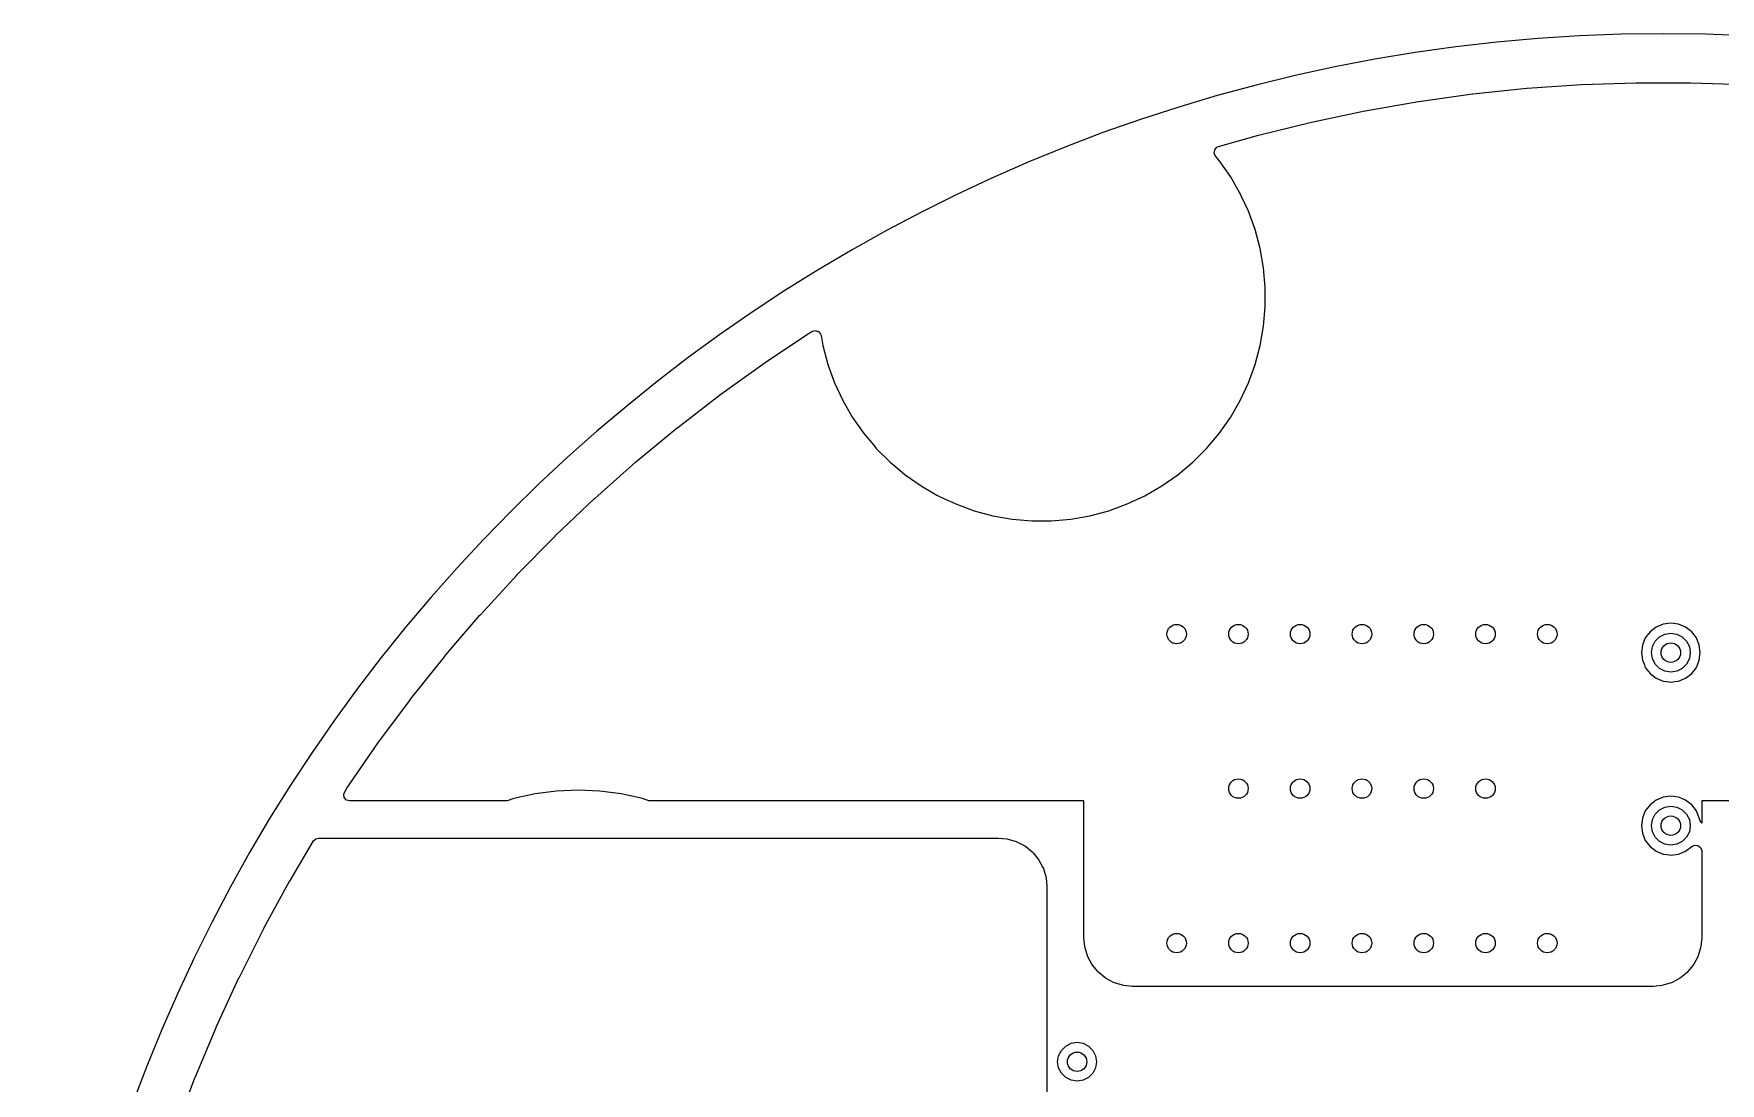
# Model space of a CAD drawing. Extents: x 116 to 183, y -128 to -37.6.
# Drawn here: x 115.95 to 150.62, y -59.14 to -37.57 of the extents above; entities that cross this region are included whole.
import ezdxf

# ---------------------------------------------------------------- set-up
doc = ezdxf.new("R2010")
doc.units = 0
doc.layers.add('BLACK', color=7, linetype='CONTINUOUS')

msp = doc.modelspace()

# ---------------------------------------------------------------- linework, layer by layer
at = {"layer": 'BLACK', "linetype": 'CONTINUOUS'}
for p, q in [((144.42392, -38.965906), (145.531056, -38.81204)), ((145.531056, -38.81204), (145.535187, -38.811539)), ((145.535187, -38.811539), (146.64692, -38.695984)), ((146.64692, -38.695984), (146.651152, -38.695618)), ((146.651152, -38.695618), (147.766196, -38.618506)), ((147.766196, -38.618506), (147.770408, -38.618288)), ((147.770408, -38.618288), (148.887397, -38.579711)), ((148.887397, -38.579711), (148.891677, -38.579638)), ((148.891677, -38.579638), (150.009327, -38.579638)), ((150.009327, -38.579638), (150.013606, -38.579711)), ((150.013606, -38.579711), (151.130592, -38.618288)), ((142.220778, -39.389185), (143.314555, -39.159325)), ((143.314555, -39.159325), (143.318706, -39.158528)), ((143.318706, -39.158528), (144.419805, -38.966551)), ((144.419805, -38.966551), (144.42392, -38.965906)), ((141.131407, -39.657615), (142.216629, -39.390132)), ((142.216629, -39.390132), (142.220778, -39.389185)), ((140.306502, -39.89134), (141.127332, -39.658694)), ((141.127332, -39.658694), (141.131407, -39.657615)), ((140.217319, -40.026336), (140.228358, -39.957344)), ((140.245331, -40.090344), (140.217319, -40.026336)), ((140.228358, -39.957344), (140.274946, -39.905273)), ((140.320534, -40.179969), (140.245331, -40.090344)), ((140.274946, -39.905273), (140.306502, -39.89134)), ((140.320539, -40.179975), (140.320534, -40.179969)), ((140.550959, -40.509048), (140.320539, -40.179975)), ((140.739209, -40.835108), (140.550959, -40.509048)), ((140.751817, -40.856945), (140.739209, -40.835108)), ((140.751825, -40.85696), (140.751817, -40.856945)), ((140.774038, -40.904597), (140.751825, -40.85696)), ((140.921597, -41.221038), (140.774038, -40.904597)), ((141.058995, -41.598535), (140.921597, -41.221038)), ((141.162969, -41.986571), (141.058995, -41.598535)), ((141.232728, -42.382192), (141.162969, -41.986571)), ((141.26774, -42.782388), (141.232728, -42.382192)), ((141.26774, -43.184112), (141.26774, -42.782388)), ((141.232728, -43.584308), (141.26774, -43.184112)), ((131.948175, -43.69084), (132.015574, -43.672423)), ((132.015574, -43.672423), (132.08223, -43.693367)), ((141.162969, -43.979929), (141.232728, -43.584308)), ((130.990412, -44.326581), (131.921138, -43.70759)), ((131.921138, -43.70759), (131.92466, -43.705334)), ((131.92466, -43.705334), (131.948175, -43.69084)), ((132.08223, -43.693367), (132.126982, -43.747024)), ((132.126982, -43.747024), (132.135353, -43.774868)), ((132.135353, -43.774868), (132.17151, -43.979923)), ((132.17151, -43.979923), (132.171513, -43.979936)), ((132.171513, -43.979936), (132.275481, -44.367954)), ((141.058995, -44.367965), (141.162969, -43.979929)), ((130.078202, -44.979676), (130.986983, -44.328948)), ((130.986983, -44.328948), (130.990412, -44.326581)), ((132.275481, -44.367954), (132.275484, -44.367964)), ((132.275484, -44.367964), (132.275485, -44.367965)), ((132.275485, -44.367965), (132.412883, -44.745462)), ((140.921597, -44.745462), (141.058995, -44.367965)), ((129.189078, -45.663868), (130.074825, -44.982183)), ((130.074825, -44.982183), (130.078202, -44.979676)), ((132.412883, -44.745462), (132.412886, -44.745469)), ((132.412886, -44.745469), (132.412887, -44.745471)), ((132.412887, -44.745471), (132.582654, -45.109539)), ((140.751821, -45.109548), (140.921597, -44.745462)), ((132.582654, -45.109539), (132.582662, -45.109554)), ((132.582662, -45.109554), (132.783516, -45.457443)), ((140.550959, -45.457452), (140.751821, -45.109548)), ((128.324053, -46.378378), (129.185761, -45.666513)), ((129.185761, -45.666513), (129.189078, -45.663868)), ((132.783516, -45.457443), (132.783525, -45.457458)), ((132.783525, -45.457458), (133.013945, -45.786531)), ((140.320539, -45.786525), (140.550959, -45.457452)), ((133.013945, -45.786531), (133.210902, -46.021255)), ((133.210902, -46.021255), (133.272164, -46.094264)), ((133.272164, -46.094264), (133.556226, -46.378326)), ((139.778254, -46.378326), (140.062316, -46.094264)), ((140.062316, -46.094264), (140.320539, -45.786525)), ((127.54571, -47.067835), (128.320859, -46.381111)), ((128.320859, -46.381111), (128.324053, -46.378378)), ((133.556226, -46.378326), (133.665595, -46.470097)), ((139.470515, -46.636549), (139.778254, -46.378326)), ((133.665595, -46.470097), (133.863958, -46.636544)), ((133.863958, -46.636544), (133.863964, -46.636548)), ((133.863964, -46.636548), (133.863965, -46.636549)), ((133.863965, -46.636549), (134.193038, -46.866969)), ((139.141442, -46.866969), (139.470515, -46.636549)), ((126.670592, -47.89476), (127.481139, -47.125137)), ((127.481139, -47.125137), (127.484287, -47.122251)), ((127.484287, -47.122251), (127.54571, -47.067835)), ((134.193038, -46.866969), (134.519098, -47.055219)), ((134.519098, -47.055219), (134.540935, -47.067827)), ((134.540935, -47.067827), (134.54095, -47.067835)), ((134.54095, -47.067835), (134.657646, -47.122251)), ((134.657646, -47.122251), (134.905028, -47.237607)), ((138.429452, -47.237607), (138.793538, -47.067831)), ((138.793538, -47.067831), (139.141442, -46.866969)), ((134.905028, -47.237607), (135.282525, -47.375005)), ((135.282525, -47.375005), (135.282531, -47.375006)), ((135.282531, -47.375006), (135.282535, -47.375008)), ((135.282535, -47.375008), (135.388203, -47.403321)), ((135.388203, -47.403321), (135.670561, -47.478979)), ((135.670561, -47.478979), (136.066182, -47.548738)), ((137.268298, -47.548738), (137.663919, -47.478979)), ((137.663919, -47.478979), (138.051955, -47.375005)), ((138.051955, -47.375005), (138.429452, -47.237607)), ((136.066182, -47.548738), (136.466376, -47.583749)), ((136.466376, -47.583749), (136.466377, -47.58375)), ((136.466377, -47.58375), (136.466378, -47.58375)), ((136.466378, -47.58375), (136.868103, -47.58375)), ((136.868103, -47.583749), (137.268298, -47.548738)), ((136.868103, -47.58375), (136.868103, -47.583749)), ((125.884104, -48.694839), (126.667608, -47.897693)), ((126.667608, -47.897693), (126.670592, -47.89476)), ((125.125711, -49.521577), (125.88121, -48.697888)), ((125.88121, -48.697888), (125.884104, -48.694839)), ((124.466462, -50.291998), (125.122911, -49.524736)), ((125.122911, -49.524736), (125.125711, -49.521577)), ((149.177718, -49.863718), (149.081463, -49.98916)), ((149.30316, -49.767463), (149.177718, -49.863718)), ((149.449237, -49.706956), (149.30316, -49.767463)), ((149.370886, -49.968393), (149.482393, -49.911577)), ((149.449239, -49.706955), (149.449237, -49.706956)), ((149.605999, -49.686318), (149.449239, -49.706955)), ((149.482393, -49.911577), (149.606, -49.892)), ((149.606001, -49.686318), (149.605999, -49.686318)), ((149.606, -49.892), (149.729607, -49.911577)), ((149.76276, -49.706955), (149.606001, -49.686318)), ((149.729607, -49.911577), (149.841114, -49.968393)), ((149.762762, -49.706956), (149.76276, -49.706955)), ((149.908841, -49.767464), (149.762762, -49.706956)), ((150.034282, -49.863718), (149.908841, -49.767464)), ((150.130536, -49.989159), (150.034282, -49.863718)), ((149.020955, -50.135239), (149.000318, -50.291998)), ((149.020956, -50.135237), (149.020955, -50.135239)), ((149.081463, -49.98916), (149.020956, -50.135237)), ((149.206, -50.292), (149.225577, -50.168393)), ((149.225577, -50.168393), (149.282393, -50.056886)), ((149.282393, -50.056886), (149.370886, -49.968393)), ((149.841114, -49.968393), (149.929607, -50.056886)), ((149.929607, -50.056886), (149.986423, -50.168393)), ((149.986423, -50.168393), (150.006, -50.292)), ((150.191044, -50.135238), (150.130536, -49.989159)), ((150.211682, -50.292), (150.191044, -50.135238)), ((123.696703, -51.251152), (124.393584, -50.37729)), ((124.393584, -50.37729), (124.396298, -50.374006)), ((124.396298, -50.374006), (124.466462, -50.291998)), ((149.000318, -50.291998), (149.000318, -50.292001)), ((149.000318, -50.292001), (149.020955, -50.44876)), ((149.020955, -50.44876), (149.020956, -50.448762)), ((149.020956, -50.448762), (149.061232, -50.545998)), ((149.061232, -50.545998), (149.081464, -50.594841)), ((149.081464, -50.594841), (149.177718, -50.720282)), ((149.225577, -50.415607), (149.206, -50.292)), ((149.282393, -50.527114), (149.225577, -50.415607)), ((149.370886, -50.615607), (149.282393, -50.527114)), ((149.482393, -50.672423), (149.370886, -50.615607)), ((149.841114, -50.615607), (149.729607, -50.672423)), ((149.929607, -50.527114), (149.841114, -50.615607)), ((149.986423, -50.415607), (149.929607, -50.527114)), ((150.006, -50.292), (149.986423, -50.415607)), ((150.034282, -50.720282), (150.130536, -50.594841)), ((150.130536, -50.594841), (150.150767, -50.545998)), ((150.150767, -50.545998), (150.191044, -50.448762)), ((150.191044, -50.448762), (150.211682, -50.292)), ((149.177718, -50.720282), (149.303159, -50.816536)), ((149.303159, -50.816536), (149.449238, -50.877044)), ((149.449238, -50.877044), (149.524353, -50.886933)), ((149.606, -50.692), (149.482393, -50.672423)), ((149.524353, -50.886933), (149.605999, -50.897682)), ((149.605999, -50.897682), (149.606, -50.897682)), ((149.729607, -50.672423), (149.606, -50.692)), ((149.606, -50.897682), (149.606001, -50.897682)), ((149.606001, -50.897682), (149.687647, -50.886933)), ((149.687647, -50.886933), (149.762762, -50.877044)), ((149.762762, -50.877044), (149.908841, -50.816536)), ((149.908841, -50.816536), (150.034282, -50.720282)), ((123.027847, -52.151862), (123.694147, -51.254474)), ((123.694147, -51.254474), (123.696703, -51.251152)), ((122.390442, -53.075175), (123.025386, -52.1553)), ((123.025386, -52.1553), (123.027847, -52.151862)), ((122.324679, -53.198353), (122.342995, -53.149127)), ((122.334623, -53.267511), (122.324679, -53.198353)), ((122.380378, -53.320315), (122.334623, -53.267511)), ((122.342995, -53.149127), (122.388138, -53.078639)), ((122.447417, -53.34), (122.380378, -53.320315)), ((122.388138, -53.078639), (122.390442, -53.075175)), ((125.649084, -53.34), (122.447417, -53.34)), ((125.686372, -53.334261), (125.649084, -53.34)), ((125.82087, -53.291853), (125.686372, -53.334261)), ((126.255707, -53.195452), (125.82087, -53.291853)), ((126.255716, -53.195451), (126.255707, -53.195452)), ((126.69728, -53.137317), (126.255716, -53.195451)), ((127.14224, -53.117891), (126.69728, -53.137317)), ((127.587199, -53.137317), (127.14224, -53.117891)), ((128.028763, -53.195451), (127.587199, -53.137317)), ((128.028772, -53.195452), (128.028763, -53.195451)), ((128.463609, -53.291853), (128.028772, -53.195452)), ((128.598108, -53.334261), (128.463609, -53.291853)), ((128.635396, -53.34), (128.598108, -53.334261)), ((136.540997, -53.34), (128.635396, -53.34)), ((136.541, -53.34), (136.540997, -53.34)), ((137.541, -53.34), (136.541, -53.34)), ((137.541, -54.34), (137.541, -53.34)), ((149.30316, -53.323463), (149.177718, -53.419718)), ((149.449237, -53.262956), (149.30316, -53.323463)), ((149.449239, -53.262955), (149.449237, -53.262956)), ((149.605999, -53.242318), (149.449239, -53.262955)), ((149.606001, -53.242318), (149.605999, -53.242318)), ((149.76276, -53.262955), (149.606001, -53.242318)), ((149.762762, -53.262956), (149.76276, -53.262955)), ((149.832525, -53.291853), (149.762762, -53.262956)), ((149.908841, -53.323464), (149.832525, -53.291853)), ((150.034282, -53.419718), (149.908841, -53.323464)), ((170.099084, -53.34), (150.241, -53.34)), ((150.241, -53.34), (150.241, -53.794009)), ((149.020955, -53.691239), (149.000318, -53.847998)), ((149.020956, -53.691237), (149.020955, -53.691239)), ((149.081463, -53.54516), (149.020956, -53.691237)), ((149.177718, -53.419718), (149.081463, -53.54516)), ((149.206, -53.848), (149.225577, -53.724393)), ((149.225577, -53.724393), (149.282393, -53.612886)), ((149.282393, -53.612886), (149.370886, -53.524393)), ((149.370886, -53.524393), (149.482393, -53.467577)), ((149.482393, -53.467577), (149.606, -53.448)), ((149.606, -53.448), (149.729607, -53.467577)), ((149.729607, -53.467577), (149.841114, -53.524393)), ((149.841114, -53.524393), (149.929607, -53.612886)), ((149.929607, -53.612886), (149.986423, -53.724393)), ((149.986423, -53.724393), (150.006, -53.848)), ((150.130536, -53.545159), (150.034282, -53.419718)), ((150.191044, -53.691238), (150.130536, -53.545159)), ((150.194495, -53.717455), (150.191044, -53.691238)), ((150.195202, -53.722122), (150.194495, -53.717455)), ((150.225918, -53.784878), (150.195202, -53.722122)), ((149.000318, -53.847998), (149.000318, -53.848001)), ((149.000318, -53.848001), (149.020955, -54.00476)), ((149.020955, -54.00476), (149.020956, -54.004762)), ((149.020956, -54.004762), (149.081464, -54.150841)), ((149.225577, -53.971607), (149.206, -53.848)), ((149.282393, -54.083114), (149.225577, -53.971607)), ((149.370886, -54.171607), (149.282393, -54.083114)), ((149.929607, -54.083114), (149.841114, -54.171607)), ((149.986423, -53.971607), (149.929607, -54.083114)), ((150.006, -53.848), (149.986423, -53.971607)), ((150.241, -53.794009), (150.225918, -53.784878)), ((121.213165, -54.984922), (121.700537, -54.162768)), ((121.700537, -54.162768), (121.751655, -54.115138)), ((121.751655, -54.115138), (121.807203, -54.102)), ((121.807203, -54.102), (135.772907, -54.102)), ((135.772907, -54.102), (135.785061, -54.102597)), ((135.785061, -54.102597), (135.961941, -54.120018)), ((135.961941, -54.120018), (135.985769, -54.124757)), ((135.985769, -54.124757), (136.150001, -54.174576)), ((136.150001, -54.174576), (136.172453, -54.183877)), ((136.172453, -54.183877), (136.323798, -54.264772)), ((136.323798, -54.264772), (136.34401, -54.278277)), ((136.34401, -54.278277), (136.476666, -54.387145)), ((136.476666, -54.387145), (136.493854, -54.404333)), ((136.493854, -54.404333), (136.602722, -54.536989)), ((137.541, -54.340003), (137.541, -54.34)), ((137.541, -56.143907), (137.541, -54.340003)), ((149.081464, -54.150841), (149.177718, -54.276282)), ((149.177718, -54.276282), (149.303159, -54.372536)), ((149.303159, -54.372536), (149.449238, -54.433044)), ((149.482393, -54.228423), (149.370886, -54.171607)), ((149.449238, -54.433044), (149.527619, -54.443363)), ((149.606, -54.248), (149.482393, -54.228423)), ((149.729607, -54.228423), (149.606, -54.248)), ((149.658254, -54.446802), (149.762762, -54.433044)), ((149.841114, -54.171607), (149.729607, -54.228423)), ((149.762762, -54.433044), (149.908841, -54.372536)), ((149.908841, -54.372536), (150.034282, -54.276282)), ((150.034282, -54.276282), (150.034284, -54.276279)), ((150.034284, -54.276279), (150.040729, -54.271334)), ((150.040729, -54.271334), (150.042719, -54.273927)), ((150.042719, -54.273927), (150.090642, -54.24776)), ((150.090642, -54.24776), (150.160334, -54.252744)), ((150.160334, -54.252744), (150.216267, -54.294616)), ((150.216267, -54.294616), (150.240684, -54.36008)), ((150.240684, -54.36008), (150.241, -54.368926)), ((150.241, -54.368926), (150.241, -56.143907)), ((136.602722, -54.536989), (136.616227, -54.557201)), ((136.616227, -54.557201), (136.697121, -54.708543)), ((136.697121, -54.708543), (136.706424, -54.731001)), ((136.706424, -54.731001), (136.75624, -54.895224)), ((149.527619, -54.443363), (149.605999, -54.453682)), ((149.605999, -54.453682), (149.606, -54.453682)), ((149.606, -54.453682), (149.606001, -54.453682)), ((149.606001, -54.453682), (149.658254, -54.446802)), ((120.674631, -55.969183), (121.211078, -54.988583)), ((121.211078, -54.988583), (121.213165, -54.984922)), ((136.75624, -54.895224), (136.760982, -54.919065)), ((136.760982, -54.919065), (136.778403, -55.095938)), ((136.778403, -55.095938), (136.779, -55.108092)), ((136.779, -55.108092), (136.779, -61.477907)), ((120.170392, -56.971445), (120.672677, -55.972907)), ((120.672677, -55.972907), (120.674631, -55.969183)), ((137.541597, -56.156061), (137.541, -56.143907)), ((137.559018, -56.332941), (137.541597, -56.156061)), ((150.240403, -56.156061), (150.222982, -56.332934)), ((150.241, -56.143907), (150.240403, -56.156061)), ((137.563757, -56.356769), (137.559018, -56.332941)), ((137.613575, -56.520998), (137.563757, -56.356769)), ((150.21824, -56.356775), (150.168424, -56.520998)), ((150.222982, -56.332934), (150.21824, -56.356775)), ((137.622878, -56.543456), (137.613575, -56.520998)), ((137.703772, -56.694798), (137.622878, -56.543456)), ((137.717277, -56.71501), (137.703772, -56.694798)), ((137.826145, -56.847666), (137.717277, -56.71501)), ((137.843333, -56.864854), (137.826145, -56.847666)), ((149.955854, -56.847666), (149.938666, -56.864854)), ((150.064722, -56.71501), (149.955854, -56.847666)), ((150.078227, -56.694798), (150.064722, -56.71501)), ((150.159121, -56.543456), (150.078227, -56.694798)), ((150.168424, -56.520998), (150.159121, -56.543456)), ((119.701096, -57.990413), (120.16859, -56.975187)), ((120.16859, -56.975187), (120.170392, -56.971445)), ((137.975989, -56.973722), (137.843333, -56.864854)), ((137.996201, -56.987227), (137.975989, -56.973722)), ((138.147543, -57.068121), (137.996201, -56.987227)), ((138.170001, -57.077424), (138.147543, -57.068121)), ((138.334224, -57.12724), (138.170001, -57.077424)), ((138.358065, -57.131982), (138.334224, -57.12724)), ((138.534939, -57.149403), (138.358065, -57.131982)), ((138.547093, -57.15), (138.534939, -57.149403)), ((149.234907, -57.15), (138.547093, -57.15)), ((149.247061, -57.149403), (149.234907, -57.15)), ((149.423934, -57.131982), (149.247061, -57.149403)), ((149.447775, -57.12724), (149.423934, -57.131982)), ((149.611998, -57.077424), (149.447775, -57.12724)), ((149.634456, -57.068121), (149.611998, -57.077424)), ((149.785798, -56.987227), (149.634456, -57.068121)), ((149.80601, -56.973722), (149.785798, -56.987227)), ((149.938666, -56.864854), (149.80601, -56.973722)), ((119.267198, -59.025091), (119.699382, -57.994309)), ((119.699382, -57.994309), (119.701096, -57.990413)), ((137, -58.7), (137.019577, -58.576393)), ((137.019577, -58.576393), (137.076393, -58.464886)), ((137.076393, -58.464886), (137.164886, -58.376393)), ((137.164886, -58.376393), (137.276393, -58.319577)), ((137.276393, -58.319577), (137.4, -58.3)), ((137.4, -58.3), (137.523607, -58.319577)), ((137.523607, -58.319577), (137.635114, -58.376393)), ((137.635114, -58.376393), (137.723607, -58.464886)), ((137.723607, -58.464886), (137.780423, -58.576393)), ((137.780423, -58.576393), (137.8, -58.7)), ((137.019577, -58.823607), (137, -58.7)), ((137.076393, -58.935114), (137.019577, -58.823607)), ((137.164886, -59.023607), (137.076393, -58.935114)), ((137.723607, -58.935114), (137.635114, -59.023607)), ((137.780423, -58.823607), (137.723607, -58.935114)), ((137.8, -58.7), (137.780423, -58.823607)), ((118.869291, -60.074081), (119.265647, -59.028977)), ((119.265647, -59.028977), (119.267198, -59.025091)), ((137.276393, -59.080423), (137.164886, -59.023607)), ((137.4, -59.1), (137.276393, -59.080423)), ((137.523607, -59.080423), (137.4, -59.1)), ((137.635114, -59.023607), (137.523607, -59.080423))]:
    msp.add_line(p, q, dxfattribs=at)
at = {"layer": 'BLACK'}
for centre in [(139.446, -49.911), (140.716, -49.911), (141.986, -49.911), (143.256, -49.911), (144.526, -49.911), (145.796, -49.911), (147.066, -49.911), (149.606, -50.292), (140.716, -53.086), (141.986, -53.086), (143.256, -53.086), (144.526, -53.086), (145.796, -53.086), (149.606, -53.848), (139.446, -56.261), (140.716, -56.261), (141.986, -56.261), (143.256, -56.261), (144.526, -56.261), (145.796, -56.261), (147.066, -56.261), (137.4, -58.7)]:
    msp.add_circle(centre, 0.2, dxfattribs=at)
msp.add_arc((149.450502, -71.074296), 33.5, 0, 180, dxfattribs=at)

doc.saveas('drawing.dxf')
